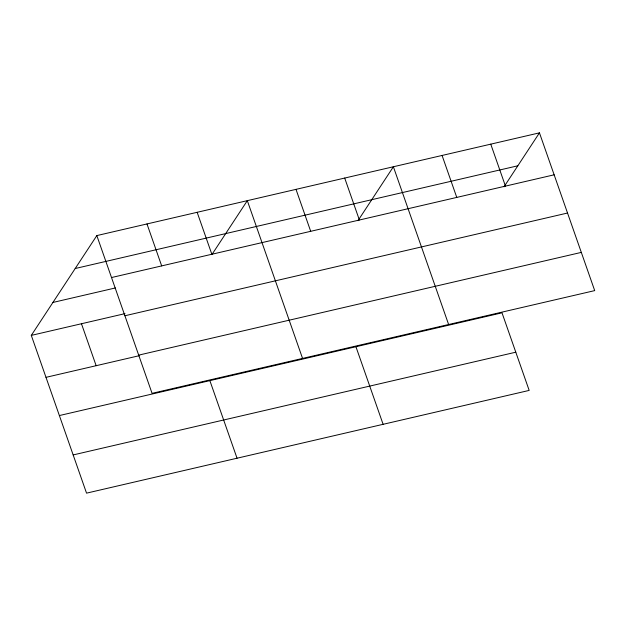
<?xml version="1.0" encoding="UTF-8"?>
<svg xmlns="http://www.w3.org/2000/svg" width="626" height="626" viewBox="0 0 626 626"><rect width="100%" height="100%" fill="white"/><g stroke="black" fill="none" stroke-linecap="round" stroke-linejoin="round"><path stroke-width="0.94" d="M59.376 415.554L502.005 312.82L529.173 390.413L86.544 493.147L31.3 335.387L96.827 235.587L539.455 132.853L594.7 290.613L152.071 393.347L96.827 235.587M211.901 254.594L247.317 200.656L302.561 358.416M357.97 220.696L393.386 166.759L448.631 324.518M504.04 186.791L539.455 132.853M75.198 268.523L517.827 165.788M111.514 277.545L554.143 174.81M52.92 302.452L115.395 287.952M31.3 335.387L125.004 313.634M124.903 315.762L567.532 213.028M138.69 355.13L581.319 252.395M45.995 377.337L139.7 355.591M73.164 454.93L515.793 352.195M490.761 144.152L505.456 186.11M442.073 155.451L456.769 197.409M344.699 178.058L359.387 220.008M355.936 346.726L383.112 424.311M296.004 189.357L310.699 231.315M197.151 212.3L211.846 254.258M209.866 380.624L237.043 458.216M146.985 223.944L161.68 265.901M81.466 323.744L96.154 365.694"/></g></svg>
